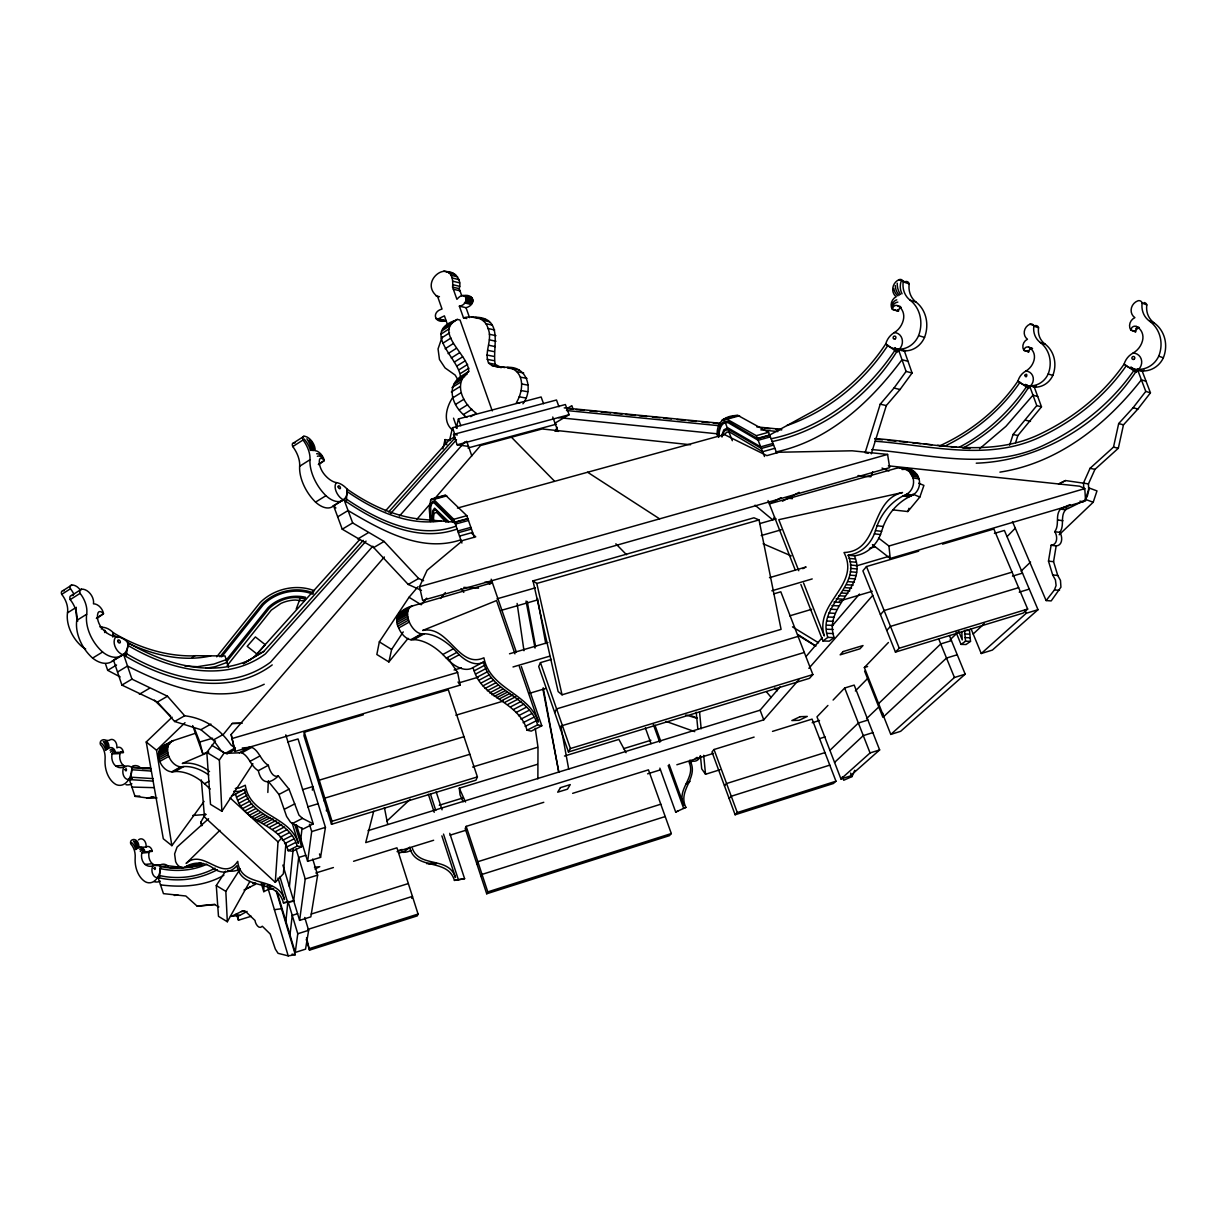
<?xml version="1.0" encoding="UTF-8"?>
<svg xmlns="http://www.w3.org/2000/svg" width="1227" height="1227" viewBox="0 0 1227 1227"><rect width="100%" height="100%" fill="white"/><g stroke="black" fill="none" stroke-linecap="round" stroke-linejoin="round"><path stroke-width="1.5" d="M800.878 584.481L822.949 641L827.842 637.396C816.461 605.141 862.121 587.15 848.148 555.233A34.923 31.381 -82 0 0 874.376 533.822L877.106 525.723A55.629 51.227 -82.9 0 1 903.041 495.953L906.753 494.19L912.781 495.11A13.466 12.301 -77.9 0 0 919.038 478.929C916.523 469.205 904.544 466.337 895.894 468.423L769.375 503.883L781.047 497.641M822.949 641L829.268 641.154L834.145 637.58C822.811 605.463 868.317 587.595 854.375 555.831L848.148 555.233M537.871 778.869L537.993 747.151L535.248 728.255M521.306 666.46L541.813 725.786L537.625 724.866C528.745 695.402 490.785 692.304 483.453 662.013A36.427 19.908 61.5 0 1 459.205 654.743L453.407 648.761A58.758 33.221 62.3 0 0 424.312 633.761L421.505 633.838A14.279 8.022 60.9 0 1 409.312 622.043C407.165 617.058 405.723 608.025 412.41 605.969L492.364 582.672L484.726 582.242M424.312 633.761L413.698 639.635L410.876 639.712A14.218 8.052 60.9 0 1 398.683 627.979C392.625 616.675 401.689 608.807 412.41 605.969M457.104 529.021C418.76 542.886 377.962 523.009 346.275 501.644L347.287 489.266A18.589 10.46 58.2 0 0 336.535 482.64A19.739 11.012 57.6 0 1 324.94 475.11A13.957 7.807 57.6 0 1 319.587 459.327A4.034 2.255 57.4 0 1 324.281 460.692L318.529 464.619M854.774 770.295L851.983 776.599L843.731 780.265L842.366 776.752M273.682 888.747L268.33 889.406L263.759 891.676L264.066 884.038M267.839 792.473L268.314 781.032M153.298 781.139L130.783 779.666L131.918 767.473L150.154 768.301L131.918 767.473A13.758 9.693 89.1 0 0 124.004 766.86A14.601 10.276 89.7 0 1 115.614 765.863A10.307 7.239 89.6 0 1 112.056 753.915A2.96 2.071 89.7 0 1 115.461 752.703L123.452 752.504L115.491 752.427A6.626 4.647 89.7 0 0 108.973 748.179A7.469 5.23 89.9 0 0 106.734 740.985A7.469 5.23 89.9 0 0 101.243 740.648A2.807 1.963 -90 0 0 100.491 744.651A15.828 11.012 89.7 0 1 105.077 759.344A24.494 17.239 89.5 0 0 115.859 784.436A16.871 11.856 89.4 0 0 128.682 779.482L131.841 779.298M217.44 869.636C199.894 879.161 178.989 882.32 159.464 877.888L160.522 866.507L167.762 865.756L182.378 867.443M1083.794 489.527L1083.533 482.917L1090.051 468.315L1113.503 447.119L1118.687 423.56L1133.119 407.717L1145.773 391.398L1137.429 369.358L1142.138 370.922L1150.451 392.839L1137.858 409.066L1123.472 424.833L1118.318 448.269L1094.959 469.358L1088.456 483.883L1088.717 490.447L1087.459 495.647A16.35 15.598 -69.7 0 1 1085.742 498.852M470.754 416.689L476.337 413.269C462.778 403.928 452.686 383.115 468.699 371.536C469.312 355.263 433.008 332.471 457.226 319.403L460.048 320.032L492.257 410.907M466.858 417.41C453.576 408.085 444.956 387.809 460.447 376.72C458.837 358.376 421.352 332.624 454.91 320.523M201.335 779.973L204.495 816.998L275.293 882.336L278.023 841.891L281.796 837.918M717.135 435.171C716.645 421.919 724.559 415.554 737.856 415.416L768.547 432.287L776.752 453.085M285.891 843.854L283.36 873.793L275.293 882.336M718.148 436.628C718.424 430.876 719.942 419.619 728.071 421.444L757.504 438.652L769.728 435.278M718.685 437.395C718.961 431.858 720.418 420.999 728.271 422.748L758.133 440.263L770.357 436.873M208.774 775.004A54.172 36.626 63 0 0 183.82 766.538L180.844 766.814A13.16 8.85 61.1 0 1 168.835 756.369C166.581 751.093 166.795 742.488 173.375 740.587L195.124 733.378M183.82 766.538L174.786 771.522L171.795 771.814A13.129 8.88 61.1 0 1 159.801 761.415C155.89 753.7 160.522 743.823 169.832 743.838M519.665 403.208L516.383 402.625C522.687 392.425 525.294 375.002 512.472 368.729C504.834 365.416 494.941 369.204 488.576 363.054C483.775 351.95 492.932 339.864 488.055 328.514C485.263 317.532 472.993 315.308 463.484 317.808L459.358 306.167C470.57 304.434 466.168 288.284 456.919 299.327L452.579 287.087C455.539 254.142 416.106 280.431 437.732 296.857L442.027 309.051C431.076 311.888 434.557 324.495 446.137 320.569L435.815 318.376M522.947 403.775C533.776 389.603 527.411 365.753 507.088 367.394M363.361 714.804L304.327 732.197L303.974 735.755L331.505 824.299L475.984 780.173L477.41 776.906L448.315 689.773L390.37 706.844M285.891 921.293L287.931 901.078L297.778 933.747L295.247 952.428L305.554 949.146L308.637 930.311L304.741 917.474M289.403 886.615L293.176 849.329M272.21 664.911C228.82 697.427 169.096 682.074 126.105 656.476L128.298 642.841A19.295 12.93 57.9 0 0 116.166 636.66A20.46 13.62 56.9 0 1 103.083 629.589A14.463 9.647 56.9 0 1 98.037 612.84A4.187 2.791 56.7 0 1 103.467 613.883L96.55 618.515M293.698 900.833L298.682 857.474L305.768 855.296M300.814 839.038L302.072 828.041M289.986 934.913L292.241 915.373L297.655 913.67M312.348 790.157L312.808 786.553L302.532 789.651M312.716 859.023L317.64 875.112L310.83 916.845L299.603 920.388L305.232 878.977L296.044 848.808M287.839 741.967L298.054 738.945L325.446 827.366L320.554 857.366L307.624 861.354L311.689 831.569L309.449 824.268M318.79 783.439L319.25 780.157L463.99 736.691M501.291 367.517L495.187 364.358C492.104 347.471 504.22 317.885 475.708 317.21M324.357 801.308L324.833 798.133L469.849 754.283M326.367 810.909L326.781 808.286M1012.459 521.552L1046.11 600.57L1054.453 589.926L1056.094 585.478L1055.435 579.957L1052.689 574.972L1048.487 561.138L1051.11 545.263C1057.689 544.941 1057.735 535.862 1054.745 531.674C1059.867 524.895 1054.852 515.263 1060.542 509.067A6.595 6.304 -73.8 0 1 1063.349 507.564L1069.99 504.604M1046.11 600.57L1051.186 600.923L1060.926 587.181L1060.481 580.417L1057.751 575.463L1053.564 561.69L1056.171 545.908C1062.72 545.586 1062.766 536.552 1059.791 532.38C1064.883 525.631 1059.898 516.046 1065.557 509.88A6.564 6.273 -73.6 0 1 1068.349 508.392L1084.591 500.355M353.575 861.277L396.935 847.826L418.07 914.054L417.287 915.863L309.511 950.143L306.535 937.704M331.505 824.299L332.026 821.262L304.327 732.197M417.947 586.782L409.036 597.273L379.342 641.874L376.842 654.497L388.882 661.951L408.116 638.331M461.781 295.845L459.235 288.698C462.012 280.293 455.554 271.274 446.475 271.642M459.358 306.167L466.015 307.686C475.631 305.385 474.972 293.667 463.561 295.538M388.882 661.951L391.612 649.466L403.238 631.905M442.901 448.913L445.018 439.603L449.91 440.309M721.43 436.106L723.869 429.818L727.856 427.87L760.725 446.858L772.949 443.453M721.951 437.073L724.283 431.045L728.117 429.189L761.353 448.453L773.593 445.064M449.496 440.616L452.502 427.717L556.506 400.002L558.975 406.766M456.26 428.07L458.423 418.944L541.122 396.981L543.561 403.698M373.714 811.262L365.723 842.612L763.761 719.835L798.838 679.773M905.373 281.596A3.635 3.206 -66 0 1 909.192 283.897A20.629 18.344 -64.9 0 0 916.14 302.149A31.227 27.792 -68.3 0 1 924.544 337.394A21.565 19.249 -68 0 1 905.419 350.845L898.317 349.128L906.078 371.413L893.992 388.039L880.219 404.174L865.127 452.702L868.195 453.269M871.277 453.837L886.308 405.57L900.035 389.511L912.09 372.993L904.33 350.799M1009.637 445.202L1013.073 434.465L1036.784 405.616L1029.56 385.769L1035.297 387.149A19.157 17.699 -62.3 0 0 1052.843 375.385A27.746 25.583 -62.8 0 0 1045.005 344.02A18.328 16.841 -58.8 0 1 1038.548 327.747A3.221 2.945 -60.3 0 0 1034.668 325.799L1029.944 324.204A8.62 7.899 -60.7 0 0 1027.474 339.235A7.607 6.979 -61.6 0 0 1023.793 350.278L1028.778 351.934A3.374 3.098 -61.8 0 1 1032.551 348.437M1015.588 442.686L1017.858 435.554L1041.493 406.858L1034.3 387.103M854.375 555.831A34.739 31.273 -82 0 0 880.511 534.543L883.225 526.49A55.338 51.059 -82.9 0 1 909.069 496.874L912.781 495.11M1093.196 502.257L1096.984 490.907L1089.162 488.009L1085.358 499.343L1093.196 502.257L1059.162 534.757M892.704 509.865L907.842 511.552L919.851 497.042L923.916 485.401L918.686 483.239M555.785 430.662L557.012 427.165M907.842 511.552L908.992 508.285M872.658 471.797L870.863 476.782L857.98 475.555M296.213 609.021L300.416 597.733L305.124 598.485M772.212 441.567C824.59 430.34 870.894 394.619 898.317 349.128M411.674 898.271L412.441 896.385L307.962 929.376M963.394 447.84C990.128 433.376 1013.747 411.735 1029.56 385.769M976.247 463.192C1040.971 460.923 1102.705 423.361 1137.429 369.358M543.776 802.305L466.183 826.369L465.202 828.532L486.705 893.777L669.421 835.664L671.307 833.547L648.47 769.85L572.641 793.348M551.46 659.374L540.463 662.626L538.699 666.506L568.438 751.952L809.529 678.316L812.872 674.574L780.817 591.797L773.577 593.929M457.456 508.07L724.467 434.573L766.875 455.631L778.992 452.242L852.121 450.8L887.596 454.419L889.682 467.64L422.625 600.386L419.527 586.721L427.088 570.279L462.794 540.447L475.754 536.843L471.751 533.331M474.343 537.457L466.827 515.693L445.677 495.34L430.738 499.726L429.22 508.607L430.37 521.536M476.797 863.731L477.84 861.707L660.786 804.206M554.711 712.519L556.583 708.899L798.087 636.384M668.178 765.541L683.669 808.394L685.893 807.381C677.12 789.851 699.743 777.55 689.743 760.265A25.384 12.301 64.2 0 0 700.402 755.985M480.969 876.385L482.027 874.406L665.218 816.553M560.494 729.099L562.395 725.571L804.314 652.442M442.165 336.965L438.054 348.913L439.465 359.48L445.064 367.916L455.156 375.079L458.331 380.462M452.947 397.149C446.398 406.704 442.149 422.057 452.824 430.324M106.151 632.626L104.678 630.187L104.694 632.565M249.879 881.446L227.332 921.753L218.483 916.339L216.289 885.541L225.538 871.17M201.78 825.756L200.875 822.136L205.323 814.084M486.705 893.777L487.794 891.891L671.307 833.547M568.438 751.952L570.402 748.531L812.872 674.574M131.918 767.473A17.531 12.316 89.4 0 1 128.82 779.252L128.682 779.482A7.761 5.46 89.3 0 1 123.452 775.295A7.761 5.46 89.3 0 1 124.004 766.86M151.596 850.786A2.761 1.963 87.4 0 1 152.24 851.4L145.001 851.829A6.212 4.387 87.5 0 0 138.835 847.627A7.009 4.939 87.7 0 0 136.718 840.802A7.009 4.939 87.7 0 0 131.519 840.296A2.638 1.856 87.8 0 0 130.814 844.007A14.847 10.399 87.6 0 1 135.169 857.949A22.976 16.242 87.3 0 0 145.384 881.83A15.828 11.181 87.2 0 0 157.47 877.642L157.608 877.428A16.442 11.61 87.2 0 0 160.522 866.507C174.694 869.606 189.832 868.501 203.345 863.455M227.332 921.753L225.829 891.369L240.185 868.992M724.467 434.573L726.752 432.165L729.682 432.057L762.627 451.705L774.866 448.3M215.523 740.909L206.826 752.427L210.507 804.36L221.872 811.262L252.9 763.715M774.62 517.027L772.719 519.88L755.034 505.171M204.065 801.415L171.872 845.664L163.298 838.762L146.228 741.982L172.102 717.182M221.872 811.262L219.357 760.019L224.265 752.811L211.75 745.234M897.121 352.195L887.842 345.416C863.915 381.674 828.746 410.83 787.627 425.294L786.875 425.493M1028.471 388.484L1019.913 382.379C1001.569 409.435 975.787 430.769 946.615 445.263M1136.187 372.379L1126.34 365.646C1105.297 395.968 1075.834 419.68 1042.766 435.769C989.99 462.242 930.664 445.462 875.096 441.229M219.955 656.828L262.179 604.021C275.247 590.954 296.244 586.123 313.498 592.994M221.673 656.859L263.299 604.773C275.952 592.12 296.29 587.488 312.977 594.175M225.875 660.54L267.915 607.856C277.578 598.178 292.348 594.221 305.615 597.288M226.443 662.013L269.035 608.607C278.33 599.65 293.1 594.481 305.523 599.466M216.719 656.828L260.093 602.626C273.943 588.761 296.152 583.607 314.495 590.785M227.179 665.601L271.29 610.11L280.83 603.469A35.092 33.39 0.5 0 1 295.308 600.034L304.112 600.908M241.78 723.178L232.24 723.455L223.345 734.421L213.314 740.004L200.906 729.697L174.617 721.491L157.455 702.043L121.902 685.08L113.559 660.249L123.528 654.221L126.105 656.476M440.585 598.469L445.386 592.564M754.114 737.09L714.022 749.513L711.982 751.967L735.126 814.759L833.394 783.501L835.97 781.2L812.075 719.114L772.504 731.384M918.67 551.168L866.477 566.552L862.888 570.846L895.434 652.089L1023.165 613.086L1027.659 609.052L993.855 529.021L942.551 544.144M426.72 598.163L421.214 604.758L409.036 597.273M367.993 830.664L760.111 710.188L779.989 686.967M806.062 656.476L822.213 637.611M832.151 625.985L859.467 594.052M447.901 658.224L457.625 672.427L460.125 685.141L235.001 751.445L231.151 734.498L384.358 556.981M416.843 519.358L430.585 503.438M434.327 499.098L480.555 445.539L542.135 428.959L690.54 444.757M808.869 668.332L872.765 595.356M372.855 546.184L270.523 662.197C227.655 694.191 168.774 678.93 126.412 653.638L123.559 655.356M399.373 516.122L465.079 441.643M366.045 541.107L265.385 653.93C224.372 684.221 168.298 669.543 127.899 645.356M390.263 513.96L456.521 439.695M243.513 663.623L263.82 651.399L363.238 540.355M388.729 511.889L455.002 437.855M243.345 663.608L254.127 656.982L359.864 539.374M385.355 511.03L449.051 440.186L454.726 436.735M724.467 785.847L726.568 783.532L824.958 752.611M880.434 614.62L884.13 610.54L1012.06 572.135M886.738 630.387L890.495 626.399L1018.625 587.656M729.129 798.501L731.261 796.246L829.789 765.127M827.918 705.448L816.983 716.829L840.955 778.976L850.096 776.077L879.636 749.927L854.176 685.095L844.667 688.01L833.102 700.05M949.376 635.54L965.189 674.16L900.649 731.307L890.787 734.421L864.345 667.534L888.409 642.503M443.284 496.291L445.677 495.34M855.357 690.954L867.443 678.669M1007.106 536.536L1015.174 528.331M735.126 814.759L737.289 812.565L835.97 781.2M895.434 652.089L899.253 648.224L1027.659 609.052M219.909 830.311L186.121 863.455C203.375 847.458 222.839 883.609 237.701 861.354C240.814 889.13 277.011 875.112 284.511 899.575L278.023 878.057M171.872 845.664L156.55 750.234L185.016 722.688M829.912 750.357L858.363 723.025L867.903 720.05M878.609 703.592L940.741 643.93L951.462 640.647M866.538 718.654L878.685 707.043M1021.033 571.153L1030.573 562.058M950.127 639.727L958.348 631.874M386.842 821.093L410.232 799.268M834.559 762.412L863.302 735.617L872.842 732.626M883.731 716.568L946.508 658.055L957.244 654.758M973.18 633.991L984.284 623.653M840.955 778.976L870.066 752.949L879.636 749.927M890.787 734.421L954.437 677.503L965.189 674.16M971.094 628.93L981.247 653.516L1026.263 613.27L1038.011 609.681L1004.407 530.447L994.422 533.392M208.59 818.731L177.071 847.075L174.617 853.915L175.63 861.615A10.92 7.807 87.1 0 0 185.016 867.106L192.854 866.293L195.17 864.974A44.816 32.224 85.8 0 1 200.952 862.872M1038.011 609.681L992.382 650.08L981.247 653.516M318.406 464.389L324.311 460.416A9.049 5.077 57.3 0 0 315.109 450.677A10.261 5.752 57 0 0 311.735 441.091A10.261 5.752 57 0 0 303.989 436.275L293.728 442.84A3.85 2.178 56.9 0 0 292.762 446.582A21.917 12.515 56.8 0 1 299.649 466.26A33.006 18.635 57.7 0 0 315.538 502.119L325.953 495.693A22.899 12.868 57.8 0 0 343.407 499.864L343.575 499.726A23.788 13.359 57.8 0 0 347.287 489.266C370.401 505.478 396.935 517.748 425.401 519.635L454.757 522.181L467.824 518.561M979.56 448.775L1005.956 426.321L1032.981 395.186L1037.705 396.474M96.412 618.285L103.528 613.577A9.371 6.273 56.5 0 0 93.467 603.837A10.644 7.117 56 0 0 90.261 593.684A10.644 7.117 56 0 0 81.503 589.19L71.657 595.448A3.988 2.684 55.8 0 0 70.215 599.62A22.73 15.46 55.8 0 1 76.749 620.448A34.218 22.991 57.2 0 0 92.608 658.086L102.608 651.997A23.742 15.92 57.3 0 0 122.869 654.819L123.083 654.635A24.678 16.534 57.2 0 0 128.298 642.841C164.203 663.945 210.154 677.81 250.017 659.881M697.089 757.335L695.28 758.516M955.94 632.012L961.017 644.39L965.542 641.215L970.511 641.353L969.514 630.509L964.545 630.325L965.542 641.215M970.511 641.353L966.017 644.512L961.017 644.39M268.268 781.292L278.958 794.452L286.612 816.461L290.584 822.305L303.1 829.053L313.238 823.884L302.471 818.363L298.989 815.142L289.035 789.16L278.33 775.955C268.176 785.709 260.998 782.627 258.314 770.663C250.875 766.522 249.403 756.445 241.811 752.795A7.178 4.663 62 0 0 239.357 752.811L225.308 753.363A17.914 11.672 61.3 0 1 220.875 750.418L213.314 740.004M278.33 775.955C272.685 778.301 269.388 769.605 268.345 765.28C260.906 761.093 259.434 751.016 251.842 747.335A7.209 4.647 62 0 0 249.372 747.335L242.286 747.995M442.824 328.79L457.226 319.403M441.567 331.075L449.726 325.784M440.999 334.112L449.174 328.836M441.337 338.131L449.527 332.854M442.748 343.299L450.953 338.038M85.675 648.991A21.058 14.233 56.8 0 1 81.565 646.276A30.46 20.522 56.7 0 1 67.5 612.856A20.199 13.742 55.5 0 0 61.718 594.359A3.543 2.393 55.5 0 1 63.006 590.647L71.733 585.064A9.463 6.35 55.7 0 1 80.614 590.586M445.14 348.759L453.361 343.514M61.718 594.359L70.445 588.761A3.558 2.377 55.6 0 1 71.733 585.064M292.762 446.582L303.038 440.002A3.85 2.163 56.9 0 1 303.989 436.275M448.085 353.621L456.306 348.376M70.215 599.62L80.092 593.362A4.003 2.669 55.9 0 1 81.503 589.19M451.275 357.993L459.496 352.762M454.419 362.026L462.64 356.812M457.211 365.83L465.447 360.631M67.5 612.856L74.816 608.239M299.649 466.26L309.971 459.726A21.994 12.454 56.9 0 0 303.038 440.002M459.389 369.557L467.64 364.373M460.662 373.361L468.898 368.177M460.447 376.72L468.699 371.536M458.821 379.358L467.088 374.174M456.429 381.735L464.726 376.536M76.749 620.448L86.672 614.236A22.822 15.414 55.8 0 0 80.092 593.362M453.944 384.312L462.242 379.112M452.011 387.579L460.34 382.364M451.337 391.98L459.665 386.781M452.579 398.008L460.923 392.809M455.524 404.435L463.883 399.25M459.297 409.864L467.656 404.695M463.545 414.465L471.92 409.312M444.634 327.088L449.097 324.664M421.459 590.371L408.223 584.451L373.683 547.579L342.241 529.205L333.56 505.708L342.44 500.263M343.575 499.726L333.023 506.214A22.822 12.945 57.8 0 1 315.538 502.119M337.67 516.843L348.069 510.539C381.398 530.171 421.26 553.224 460.815 539.819M123.083 654.635L112.884 660.847A23.666 15.966 57.2 0 1 92.608 658.086M105.461 663.715L107.685 670.341L116.55 665.003M342.241 529.205L352.67 522.932L384.097 541.444L418.652 578.484L423.606 580.739M117.516 672.013L127.516 666.031C168.851 687.12 219.418 705.908 264.219 684.252M357.717 539.006L368.146 532.794M554.987 423.146L569.129 414.726L565.386 404.527L453.545 434.404L457.15 444.787L468.499 446.398M121.902 685.08L131.933 679.129L167.486 696.23L184.679 715.77C204.572 718.178 220.2 729.068 230.921 744.881A17.976 11.641 61.3 0 0 235.369 747.841L225.308 753.363M185.016 867.106L187.332 865.802L195.17 864.974M373.683 547.579L384.097 541.444M192.194 657.411L195.108 655.709L225.047 655.954L228.544 667.519M139.357 694.252L149.387 688.362M157.455 702.043L167.486 696.23M254.127 656.982L263.82 651.399M959.069 447.288C986.263 433.392 1009.054 411.827 1026.432 386.842L1029.591 387.732M408.223 584.451L418.652 578.484M174.617 721.491L184.679 715.77M162.041 746.722L172.148 741.016M399.711 612.84L411.275 606.307M164.387 745.648L173.375 740.587M161.059 747.565L170.047 742.504M398.836 613.653L409.404 607.702M160.216 748.608L169.219 743.547M398.115 614.681L408.683 608.73M159.525 749.835L168.528 744.774M397.548 615.908L408.131 609.942M159.019 751.215L168.022 746.154M397.165 617.304L407.763 611.353M158.682 752.734L167.7 747.672M396.965 618.853L407.563 612.902M200.906 729.697L210.921 724.068M158.528 754.36L167.547 749.298M396.95 620.54L407.548 614.589M158.574 756.077L167.593 751.016M397.119 622.319L407.717 616.383M158.804 757.841L167.823 752.78M397.471 624.175L408.085 618.239M159.219 759.62L168.237 754.574M397.993 626.077L408.606 620.141M159.801 761.415L168.835 756.369M398.683 627.979L409.312 622.043M489.45 584.297L492.364 582.672M171.795 771.814L180.844 766.814M410.876 639.712L421.505 633.838M172.992 771.737L182.025 766.737M411.996 639.712L422.625 633.838M276.182 890.986L295.308 954.713L288.207 955.864L278.054 953.318L275.323 949.054L270.185 933.992L262.317 926.247C258.974 930.035 255.231 923.609 255.032 920.465L245.799 911.661L243.145 910.771A5.215 3.788 85.3 0 0 241.382 911.554L231.504 916.339A12.883 9.356 85.7 0 1 230.431 916.155M231.504 916.339L239.802 915.403L247.087 911.4M226.918 754.007L235.293 749.406M239.357 752.811L249.372 747.335M241.811 752.795L251.842 747.335M174.786 771.522A54.003 36.733 63 0 1 204.51 783.7L209.019 781.262M413.698 639.635A58.559 33.39 62.3 0 1 442.824 654.497L453.407 648.761M249.695 761.507L259.725 756.077M442.824 654.497L446.306 658.101L456.904 652.381M446.306 658.101L448.622 660.448L459.205 654.743M258.314 770.663L268.345 765.28M782.489 501.183L799.13 492.318M231.489 795.817A33.558 22.132 61.9 0 0 235.446 794.145L244.449 789.344C250.615 818.884 289.327 817.489 297.195 846.109L301.597 846.691L294.909 824.82M448.622 660.448A36.304 20.015 61.5 0 0 472.916 667.626L483.453 662.013M301.597 846.691L292.532 851.262L288.13 850.679C280.784 822.842 244.357 824.237 236.52 797.182L245.523 792.397M541.813 725.786L531.23 731.108L527.043 730.203C518.776 701.614 482.917 698.777 474.159 670.862L484.696 665.249M237.793 800.157L246.811 795.387M475.601 674.052L486.153 668.454M239.265 803.072L248.283 798.286M477.211 677.181L487.763 671.598M240.921 805.863L249.94 801.093M478.99 680.218L489.542 674.635M242.731 808.532L251.75 803.777M480.907 683.117L491.475 677.549M244.679 811.032L253.713 806.292M482.947 685.862L493.515 680.31M939.575 446.014L945.756 442.962C974.499 428.668 999.867 407.625 1017.965 380.999A15.629 14.479 -63.7 0 1 1025.849 371.06A16.626 15.276 -63 0 0 1034.039 360.171A11.749 10.798 -62.7 0 0 1028.609 347.149A3.39 3.114 -62 0 0 1024.039 350.462L1028.548 351.766A7.561 6.963 -61.3 0 1 1027.965 350.508M278.958 794.452L289.035 789.16M246.765 813.348L255.799 808.608M485.094 688.424L495.662 682.887M248.943 815.464L257.992 810.74M487.318 690.786L497.901 685.249M251.213 817.351L260.262 812.642M489.619 692.902L500.187 687.396M253.544 818.992L262.593 814.283M491.95 694.789L502.518 689.283M255.922 820.372L264.955 815.679M494.282 696.399L504.864 690.893M258.299 821.492L267.348 816.799M496.628 697.718L507.196 692.227M284.649 809.114L294.756 803.869M261.198 822.397L270.231 817.719M499.435 698.869L509.987 693.393M264.096 823.639L273.13 818.976M502.257 700.372L512.825 694.911M266.98 825.219L276.014 820.541M505.095 702.212L515.662 696.752M1058.533 484.159L1065.496 480.555L1088.456 483.883M269.802 827.09L278.836 822.427M507.917 704.359L518.469 698.915M272.578 829.253L281.612 824.605M510.693 706.813L521.245 701.384M275.247 831.691L284.281 827.044M513.407 709.528L523.96 704.114M292.333 823.562L302.471 818.363M277.793 834.375L286.842 829.743M516.015 712.504L526.582 707.105M802.749 568.684L806.108 566.966L769.482 577.687M280.216 837.289L289.25 832.673M518.53 715.709L529.082 710.326M282.471 840.403L291.52 835.802M520.908 719.114L531.475 713.731M284.557 843.685L293.606 839.099M523.116 722.672L533.699 717.32M286.443 847.121L295.508 842.55M525.171 726.384L535.754 721.031M288.13 850.679L297.195 846.109M527.043 730.203L537.625 724.866M245.293 889.406L250.323 886.86M244.02 890.004L255.492 884.284M1058.656 483.975L1065.496 480.555M314.94 869.038L319.741 866.676L314.465 867.274M468.607 297.594L470.999 297.271M686.997 782.78L690.141 781.323M686.184 783.854L689.344 782.381M659.865 768.148L675.678 812.059L677.902 811.032M675.678 812.059L685.893 807.381M206.734 864.253C192.409 870.817 175.706 871.876 160.323 868.624M215.093 868.149C198.268 877.167 178.222 879.728 159.587 875.572M223.866 875.25C204.679 886.369 182.041 887.627 160.507 884.866M208.759 752.166L182.317 763.47C191.795 761.89 201.995 765.541 209.526 771.63M737.856 415.416L721.997 420.048M226.995 662.427L215.016 666.767L205.783 668.255M226.167 659.666L213.851 664.098L197.501 666.706L184.909 666.016M210.814 655.832L210.308 656.016C182.148 662.135 152.823 655.019 127.271 642.764M402.226 849.467L398.76 850.357M456.107 526.107C418.146 539.957 377.701 520.248 346.351 499.052M309.802 948.471L418.07 914.054M311.213 914.069L408.33 883.547M297.778 933.747L308.637 930.311M441.321 520.923C407.425 526.076 374.434 510.34 347.103 491.552M236.32 913.946L238.467 920.219L251.213 916.247M700.418 755.617L701.706 768.854L705.525 774.268L720.019 769.743M819.667 738.593L825.096 736.906M315.814 872.98L333.407 867.535M305.232 878.977L317.64 875.112M397.057 851.615L433.637 840.265M450.094 835.158L466.551 830.05M647.595 773.838L660.402 769.866M676.859 764.758L713.439 753.393M812.182 722.734L819.498 720.464M439.266 805.234L462.978 797.949M623.546 748.669L650.908 740.28M332.026 821.262L477.41 776.906M311.689 831.569L325.446 827.366M463.146 801.783L460.048 794.851L459.297 788.194L537.273 764.36M564.481 756.031L618.883 739.406L626.046 752.688M864.345 667.534L867.612 666.522M472.594 767.028L537.411 747.335M307.824 806.845L318.13 803.716M1019.238 592.15L1029.284 589.113M1012.474 576.138L1022.505 573.132M562.043 694.804L781.078 629.344L759.022 519.926L753.945 517.794L532.993 580.877L558.132 691.568L562.043 694.804L536.797 583.454L532.993 580.877M455.83 715.234L503.515 701.031M529.205 693.393L545.724 688.485M789.713 615.847L811.722 609.298M839.237 601.107L872.259 591.276M459.772 682.626L478.131 677.227M513.009 666.967L549.711 656.169M771.829 590.8L812.213 578.929M856.262 565.954L889.299 556.23M872.443 544.619L890.235 558.454L1085.558 500.923L1084.791 488.607L1079.637 486.199L888.394 465.831M194.188 727.734L199.786 741.998L212.654 738.225M454.082 670.019L461.429 667.856M509.512 653.792L547.963 642.534M869.437 548.438L874.943 546.828M231.811 738.608L457.625 672.427M878.563 538.039L888.946 546.015L1084.791 488.607M192.67 725.586L202.823 753.838L208.329 752.212M501.061 610.417L537.549 599.926M761.231 535.555L781.216 529.803M536.797 583.454L759.022 519.926M496.981 598.837L535.401 587.84M759.697 523.607L776.17 518.898M419.527 586.721L887.596 454.419M458.361 532.687L471.444 529.052M459.527 536.092L472.61 532.441M433.054 498.806L453.775 519.297L466.827 515.693M726.016 418.652L756.323 435.677L768.547 432.287M757.412 438.422L769.636 435.048L807.305 414.389C838.808 397.839 866.231 373.729 885.741 343.882A17.607 15.736 -69.2 0 1 894.33 332.594A18.712 16.58 -68.2 0 0 903.287 320.201A13.221 11.733 -68.1 0 0 897.428 305.6A3.819 3.39 -67.5 0 0 892.458 309.388L898.486 311.275A3.804 3.374 -67.3 0 1 901.262 307.394M467.901 518.806L454.834 522.426L434.649 501.812L432.809 501.245C427.916 505.325 430.723 513.592 430.6 519.19M455.416 524.098L468.484 520.478M457.778 531L470.861 527.365M431.398 499.036L444.772 495.263M723.24 419.205L736.399 415.508M430.738 499.726L441.49 496.782M434.128 499.328L446.781 495.861M727.703 418.99L739.574 415.754M901.937 469.481L909.038 469.067M467.932 447.978L556.398 424.174M457.15 444.787L569.129 414.726M771.108 438.775C822.397 428.238 866.247 393.392 894.912 350.37L899.437 351.628M776.277 451.858C829.13 440.585 870.526 401.781 901.998 359.695L908.011 361.321M187.332 865.802A45.016 32.27 85.9 0 1 211.136 866.799L215.814 869.851A29.003 21.074 87.1 0 0 236.98 865.695C241.673 891.799 276.949 877.642 283.422 902.796L293.621 901.032M293.82 901.155L283.422 902.796M399.036 852.903A26.258 20.276 86 0 0 409.68 847.182C414.971 871.231 447.533 857.305 454.435 880.403L464.604 878.685L449.757 833.332M464.604 878.685L454.435 880.403M999.928 472.134C1057.935 463.223 1106.064 424.956 1141.386 379.818L1146.079 381.321M192.639 866.707L201.657 865.188M195.108 655.709L193.958 655.878C165.492 656.445 137.7 647.365 113.436 632.841A17.147 11.534 57.4 0 0 102.577 627.304A18.206 12.163 56.5 0 1 99.847 626.798M274.403 909.682L281.52 908.732M241.382 911.554L244.971 911.078M159.464 877.888L157.854 876.952L163.452 893.639L185.844 896.001L197.148 906.139L214.848 904.33M266.98 885.741L270.078 885.373M269.449 886.906L272.547 886.538M426.797 863.685L431.551 863.118M428.806 863.885L435.999 863.194M261.903 884.36L265.001 883.992M433.714 863.915L436.889 863.532M174.326 895.449L177.946 895.02M252.624 883.532L255.722 883.179M170.292 868.01L177.532 867.259M185.937 866.615L193.774 865.802M138.498 839.912A2.623 1.856 87.7 0 1 138.789 839.651A6.994 4.923 87.6 0 1 143.988 840.158A6.994 4.923 87.6 0 1 146.105 846.952A6.196 4.371 87.5 0 1 152.255 851.139L144.97 852.09A2.776 1.963 87.5 0 0 141.749 853.102A9.663 6.825 87.4 0 0 145.123 864.437L152.393 863.701A13.65 9.678 87.4 0 0 160.308 864.912A12.868 9.126 86.8 0 1 167.762 865.756A16.38 11.61 87.1 0 1 167.746 866.753M141.749 853.102L149.019 852.412A2.761 1.963 87.4 0 1 149.878 850.924M138.835 847.627L146.105 846.952M197.148 906.139L214.633 904.652L218.897 906.906M192.777 815.48L206.197 814.437M132.24 778.562L129.08 778.731L135.001 796.338L146.534 797.841L154.403 797.32L151.12 796.89M135.001 796.338L139.725 796.032M128.82 779.252L131.964 779.068M115.614 765.863L123.513 765.479A14.54 10.261 89.7 0 0 125.982 766.86M235.293 788.424L239.296 787.979L245.293 785.234C250.001 816.124 289.495 815.019 298.345 843.286L292.241 823.286M112.056 753.915L119.955 753.577A2.945 2.071 89.7 0 1 123.36 752.366L123.39 752.09A6.595 4.632 89.7 0 0 116.872 747.872A7.439 5.215 89.9 0 0 114.632 740.709A7.439 5.215 89.9 0 0 109.142 740.372L105.982 740.479M241.918 723.286L232.24 723.455M142.271 768.7L150.86 768.715M150.952 771.031L131.703 769.743M153.145 778.624L130.921 777.197M154.357 787.673L131.887 787.074M146.534 797.841L157.01 797.979M874.989 438.56C930.25 442.579 989.284 459.558 1041.769 433.223C1074.346 417.349 1103.349 393.974 1124.116 364.112A22.469 20.951 -51.8 0 0 1138.211 369.419L1143.273 370.968A21.503 20.077 -51.2 0 0 1163.349 357.809A31.12 29.019 -52.1 0 0 1154.27 322.992A20.644 19.08 -48.1 0 1 1146.816 304.94A3.62 3.344 -50.3 0 0 1144.085 302.548M1139.024 370.677A22.347 20.859 -51.3 0 0 1142.92 370.968L1143.273 370.968A9.816 9.187 -52.5 0 0 1144.131 370.033M239.802 915.403L238.682 915.388A12.837 9.341 85.7 0 1 236.581 914.836M827.842 637.396L834.145 637.58M827.151 633.362L833.455 633.546M964.882 637.626L969.867 637.779M826.799 629.252L833.118 629.466M964.56 633.976L969.529 634.144M826.814 625.141L833.118 625.387M827.167 621.046L833.47 621.307M827.857 616.997L834.161 617.273M828.885 613.04L835.188 613.347M830.25 609.205L836.553 609.528M831.937 605.54L838.225 605.877M463.821 587.38L478.515 588.162M833.915 602.043L840.204 602.396M836.185 598.776L842.458 599.144M838.731 595.755L844.989 596.138M841.523 592.994L847.78 593.393M843.532 590.432L849.79 590.862M845.326 587.687L851.569 588.116M846.875 584.742L853.118 585.187M848.164 581.659L854.406 582.119M849.176 578.438L855.418 578.914M849.912 575.141L856.139 575.632M508.07 368.223L513.668 368.683M1054.453 589.926L1059.499 590.325M850.357 571.782L856.584 572.288M850.495 568.392L856.722 568.929M850.342 565.018L856.569 565.57M849.897 561.675L856.124 562.242M849.161 558.408L855.388 558.991M1052.689 574.972L1057.751 575.463M564.221 407.885L720.556 423.315M756.783 426.889L781.568 429.343M572.58 409.204L566.889 408.652L571.843 405.677L573.086 409.066M576.383 409.588L583.991 410.339M589.696 410.907L597.304 411.658M601.107 412.027L610.601 412.978M614.405 413.346L622.012 414.097M625.816 414.481L635.325 415.416M639.129 415.8L646.736 416.551M652.427 417.103L660.034 417.855M663.838 418.238L671.445 418.99M677.151 419.557L684.758 420.309M688.562 420.677L696.154 421.428M701.859 421.996L709.467 422.748M713.27 423.131L720.878 423.882M764.605 428.208L770.311 428.775M776.001 429.327L781.706 429.895M874.866 439.113L882.474 439.864M888.179 440.432L895.771 441.183M899.575 441.551L907.182 442.303M912.888 442.87L920.495 443.622M924.299 444.005L931.907 444.757M937.597 445.309L945.204 446.061M950.91 446.628L956.615 447.195M962.321 447.763L969.928 448.515M566.491 410.524L718.884 425.692M760.801 429.849L777.949 431.567M558.469 417.609L717.964 433.883M871.768 449.588C929.514 454.266 991.14 471.582 1046.033 444.128C1080.818 427.318 1111.708 402.395 1133.84 370.569L1136.984 371.597M554.696 430.968L558.5 431.383M1048.487 561.138L1053.564 561.69M786.798 498.039L792.473 498.668M874.376 533.822L880.511 534.543M875.48 530.616L881.615 531.352M877.106 525.723L883.225 526.49M1051.11 545.263L1056.171 545.908M1054.745 531.674L1059.791 532.38M453.545 434.404L457.318 434.971M903.041 495.953L909.069 496.874M1057.904 519.972L1062.935 520.739M905.311 494.91L911.324 495.846M1060.542 509.067L1065.557 509.88M1063.349 507.564L1068.349 508.392M903.011 468.008L909.268 471.459L913.041 477.917L919.038 478.929M912.397 476.091L918.394 477.119M910.495 472.84L916.492 473.883M911.554 474.404L917.551 475.432M907.873 470.263L913.885 471.321M909.268 471.459L915.281 472.518M1079.944 501.183L1083.242 501.766M901.231 467.732L910.741 469.588M899.437 467.717L905.48 468.775M906.354 469.281L912.367 470.34M519.159 396.796L525.723 397.977M521.153 390.554L527.702 391.766M292.041 954.115L295.308 954.713M453.146 273.314L443.775 271.136M521.782 383.974L528.331 385.217M520.447 377.149L526.996 378.407M501.475 366.934L504.772 367.579M491.705 365.539L501.122 367.548M517.104 371.72L523.668 372.993M488.576 363.054L495.187 364.358M512.472 368.729L519.036 370.017M487.119 359.312L493.729 360.615M486.996 355.032L493.607 356.367M437.073 319.419L444.419 315.876L447.932 325.815M444.557 321.045L442.518 319.833M487.671 350.324L494.282 351.674M488.637 345.232L495.248 346.612M1090.051 468.315L1094.959 469.358M489.374 339.848L495.969 341.244M489.343 334.25L495.953 335.677M436.383 319.005L445.37 320.937M488.055 328.514L494.65 329.956M485.662 323.606L492.257 325.078M471.766 316.98L478.392 318.468M482.732 320.262L489.358 321.735M463.484 317.808L466.812 318.545M479.389 318.222L486.015 319.71M880.219 404.174L886.308 405.57M1013.073 434.465L1017.858 435.554M465.11 302.271L471.751 303.821M436.106 295.906L439.45 296.689M464.404 302.885L471.045 304.419M466.291 299.541L472.932 301.09M466.091 300.538L472.732 302.103M465.677 301.474L472.334 303.023M465.079 296.106L471.72 297.67M462.748 295.661L469.404 297.225M465.662 296.75L472.303 298.314M466.076 297.563L472.717 299.127M466.291 298.514L472.932 300.078M453.33 289.219L460.002 290.814M1113.503 447.119L1118.318 448.269M453.054 284.741L459.726 286.351M452.579 287.087L459.235 288.698M893.992 388.039L900.035 389.511M1025.711 420.248L1030.465 421.413M453.039 281.259L459.696 282.885M452.303 278.008L458.959 279.649M448.898 273.023L455.57 274.679M450.876 275.201L457.548 276.842M906.078 371.413L912.09 372.993M1036.784 405.616L1041.493 406.858M1118.687 423.56L1123.472 424.833M1133.119 407.717L1137.858 409.066M887.842 345.416L885.741 343.882A22.531 20.061 -68.2 0 0 899.054 349.174L899.406 349.174A21.672 19.31 -68.2 0 0 918.594 335.631L924.544 337.394M1019.913 382.379L1017.965 380.999A20 18.451 -62.6 0 0 1030.251 385.815L1030.573 385.83A19.249 17.761 -62.6 0 0 1048.165 374.005L1052.843 375.385M685.847 714.973L696.844 718.224M1145.773 391.398L1150.451 392.839M897.428 305.6L900.449 306.551M1028.609 347.149L1031.769 348.146M897.597 309.664A8.512 7.561 -67 0 0 898.225 311.075L892.198 309.204A8.558 7.592 -67.1 0 1 896.231 296.704A9.709 8.574 -66.3 0 1 892.842 287.762A9.709 8.574 -66.3 0 1 898.962 279.71A3.65 3.221 -66.2 0 1 903.21 281.857A20.736 18.405 -65.1 0 0 910.173 300.201L916.14 302.149M1029.944 324.204A3.236 2.96 -60.6 0 1 1033.84 326.152A18.42 16.902 -59.1 0 0 1040.312 342.502L1045.005 344.02M1138.211 369.419L1142.92 370.968M903.21 281.857L909.192 283.897M1033.84 326.152L1038.548 327.747M898.962 279.71L904.974 281.765M1139.316 327.946A3.788 3.512 -51.3 0 0 1135.711 331.888L1130.972 330.14A3.804 3.528 -51.7 0 1 1136.202 326.428A13.175 12.255 -52.4 0 1 1142.475 340.861A18.65 17.331 -52.9 0 1 1133.119 353.039A9.862 9.233 -53 0 1 1138.579 369.419A21.611 20.169 -51.7 0 0 1158.733 356.167L1163.349 357.809M666.062 721.415L694.758 731.645M1136.202 326.428L1139.346 327.609M1134.944 330.784A8.497 7.883 -50.8 0 0 1135.435 331.704L1130.696 329.94A8.543 7.914 -51.3 0 1 1134.883 317.64A9.693 8.942 -50.7 0 1 1137.659 300.906A3.635 3.359 -50.7 0 1 1142.138 303.054A20.736 19.157 -48.5 0 0 1149.607 321.183L1154.27 322.992M1142.138 303.054L1146.816 304.94M882.029 468.07L889.008 470.953M912.842 494.159L919.851 497.042M691.798 715.908L697.028 718.086M763.133 543.776L791.262 555.908M107.685 670.341L120.169 676.936M117.792 637.626L113.068 635.065L113.436 632.841A21.948 14.755 56.8 0 1 112.807 637.074M129.08 778.731L130.783 779.666M206.826 752.427L219.357 760.019M216.289 885.541L225.829 891.369M792.473 626.859L818.532 642.795M797.734 635.095L815.679 646.077M379.342 641.874L391.612 649.466M797.995 634.558L815.725 645.954M587.595 472.242L659.62 518.852M1131.095 367.21L1137.076 371.137M1025.971 384.603L1029.882 387.272M1126.34 365.646L1124.116 364.112A17.546 16.457 -52.3 0 1 1133.119 353.039M895.311 348.1L898.133 350.063M146.228 741.982L156.55 750.234M230.124 797.887L278.023 841.891M210.185 789.022L204.51 783.7M333.56 505.708L335.891 507.978M346.275 501.644L343.928 499.358L352.67 522.932M154.357 700.142L170.553 715.97M511.444 437.226L554.282 480.953M615.847 543.806L626.552 554.742M454.128 522.794L433.959 502.671L431.843 503.499L430.677 507.395L431.014 519.895M448.837 521.782L434.573 508.147L432.671 510.831L432.441 520.171M447.993 521.981L434.91 509.496L433.1 512.058L432.87 521.015M446.03 522.165L436.873 512.625L434.619 512.871A36.641 6.595 74.4 0 0 433.56 518.837L433.606 520.677M766.553 691.921L771.262 697.549M774.804 687.948L777.166 690.786M461.015 588.699L463.791 592.38M458.024 682.043L460.125 685.141M432.809 520.003L433.652 521.521M412.318 848.332C419.588 868.409 448.591 855.955 455.462 877.489L441.889 835.848M459.297 788.194L465.524 802.029M1024.806 609.834L1026.263 613.27M958.64 631.153L962.244 639.927L961.738 631.491M938.655 638.807L954.437 677.503M866.477 566.552L899.253 648.224M864.621 671.123L882.857 717.274M756.323 435.677L764.513 456.505M798.762 570.724L778.792 519.681L902.505 492.533C869.575 500.002 880.004 551.153 844.007 552.533C861.017 585.248 814.053 602.917 824.283 635.954L803.593 583.07M844.667 688.01L870.066 752.949M768.056 500.555L795.357 570.356M723.884 419.005L732.32 440.723M850.618 773.071L851.983 776.599M717.611 430.738L718.976 434.266M472.916 667.626L474.159 670.862M760.111 710.188L763.761 719.835M714.022 749.513L737.289 812.565M552.763 417.027L557.764 430.8M654.942 725.218L660.74 741.261M669.129 764.436L683.96 805.449C675.77 789.145 696.23 778.209 689.114 762.366M653.331 724.482L659.789 742.335M645.356 727.887L651.031 743.623M466.015 307.686L469.542 317.64M235.446 794.145L236.52 797.182M466.705 441.245L471.812 455.892M458.423 418.944L460.8 425.754M540.463 662.626L570.402 748.531M453.515 418.162L457.073 428.407M452.502 427.717L454.895 434.573M445.018 439.603L446.812 444.787M491.183 579.205L516.337 652.089M514.957 653.853L496.552 600.555L422.655 630.463C448.852 624.926 458.407 669.252 483.913 657.795C489.987 689.375 528.653 692.795 538.484 722.013L519.282 666.399M453.775 519.297L461.904 543.04M200.875 822.136L201.98 825.372M123.528 654.221L131.933 679.129M466.183 826.369L487.794 891.891M436.152 791.752L442.057 809.82M430.447 794.099L435.784 810.449M443.499 834.084L458.315 879.514M428.33 794.206L434.22 812.305M285.799 734.85L313.238 823.884M319.495 853.946L320.554 857.366M296.397 824.636L307.624 861.354M306.259 939.422L309.511 950.143M282.885 865.081L299.603 920.388M279.94 876.86L287.471 901.83M277.133 892.136L295.247 952.428M268.007 888.302L288.207 955.864M261.259 883.333L263.759 891.676M882.55 712.81L882.965 714.252M199.786 741.998L202.823 753.838M231.151 734.498L235.001 751.445M384.419 807.596L387.686 824.314M526.046 601.046L535.049 648.071M542.963 689.467L558.806 772.243L543.208 687.795M527.242 601.46L535.57 646.506M537.503 598.5L545.739 643.531M560.831 726.062L568.715 769.206M517.119 603.454L523.975 650.724M237.961 915.25L238.467 920.219M888.946 546.015L890.235 558.454M699.528 711.737L701.169 728.792M703.715 755.311L705.525 774.268M696.2 712.135L697.856 729.145M244.449 789.344A33.666 22.055 61.9 0 1 233.728 791.323M63.006 590.647A9.433 6.365 55.7 0 1 64.371 590.662M101.304 629.022A9.632 6.457 57.2 0 1 102.577 627.304M77.7 621.261A30.552 20.46 56.8 0 1 76.273 607.304M70.445 588.761A20.261 13.712 55.5 0 1 73.804 594.052M239.556 869.099A28.881 21.043 87.1 0 1 227.562 870.633M192.854 866.293A10.874 7.807 87.1 0 1 189.924 866.722M132.485 766.185A13.712 9.678 89.1 0 1 139.801 767.09M103.267 741.43A14.525 10.123 89.8 0 1 106.458 749.804M104.924 741.399A11.779 8.206 89.9 0 1 107.224 749.36M110.507 752.243A5.077 3.558 89.7 0 1 114.295 751.062M106.657 742.044A10.337 7.224 89.9 0 1 108.022 748.838M110.016 750.249A5.521 3.865 89.7 0 1 113.697 749.82M101.243 743.102A11.841 8.252 89.8 0 1 105.629 750.449M123.513 765.479A10.261 7.239 89.6 0 1 119.955 753.577M131.887 783.762A16.795 11.841 89.4 0 1 125.967 784.713M71.657 595.448A10.598 7.147 56 0 1 73.191 595.463M112.347 660.632A10.798 7.255 57.7 0 0 112.884 660.847L113.114 660.663A24.586 16.595 57.2 0 0 114.617 659.298M122.869 654.819A10.828 7.239 57.7 0 1 114.939 646.276A10.828 7.239 57.7 0 1 116.166 636.66M102.608 651.997A34.341 22.914 57.2 0 1 86.672 614.236M1137.766 370.416A22.347 20.859 -51.3 0 1 1130.834 367.287M1135.681 328.989A6.503 6.043 -51.1 0 1 1136.049 328.253M1149.607 321.183A31.273 29.141 -52.6 0 1 1158.733 356.167M160.522 866.507A12.914 9.141 86.9 0 0 153.053 865.648A13.696 9.693 87.4 0 1 145.123 864.437M157.47 877.642A7.27 5.153 87 0 1 152.531 873.532A7.27 5.153 87 0 1 153.053 865.648L160.308 864.912A7.239 5.138 87 0 0 159.939 865.664M133.452 841.093A13.62 9.555 87.6 0 1 136.458 849.053M135.001 841.108A11.043 7.761 87.7 0 1 137.194 848.655M140.292 851.477A4.77 3.359 87.5 0 1 143.866 850.51M136.642 841.783A9.693 6.81 87.7 0 1 137.945 848.21M139.832 849.605A5.184 3.65 87.5 0 1 143.314 849.329M131.534 842.581A11.104 7.791 87.6 0 1 135.676 849.636M152.393 863.701A9.632 6.825 87.4 0 1 149.019 852.412M160.308 881.109A15.767 11.166 87.1 0 1 154.019 881.615M411.076 850.372A26.15 20.245 86 0 1 401.49 852.213M692.059 761.001A25.338 12.347 64.3 0 1 690.525 763.117M1036.37 385.861A8.742 8.098 -63.6 0 1 1036.033 386.306M1035.68 386.735A8.742 8.098 -63.6 0 1 1035.297 387.149L1030.573 385.83A8.788 8.129 -63.9 0 0 1025.849 371.06M1034.974 387.149A19.908 18.39 -62.3 0 1 1033.84 387.118M1030.481 386.628A19.908 18.39 -62.3 0 1 1025.358 384.419M1040.312 342.502A27.868 25.675 -63.1 0 1 1048.165 374.005M913.041 477.917A13.543 12.331 -78 0 1 906.753 494.19M910.173 300.201A31.381 27.884 -68.5 0 1 918.594 335.631M894.33 332.594A9.908 8.819 -69.2 0 1 901.998 338.652A9.908 8.819 -69.2 0 1 899.406 349.174L905.419 350.845A9.847 8.804 -69.1 0 0 905.848 350.385M900.541 294.449A18.988 16.81 -65.5 0 1 897.228 283.222M899.253 295.17A15.353 13.574 -65.8 0 1 895.281 285.538M892.458 306.443A6.549 5.813 -67.4 0 1 897.842 302.103M897.888 295.876A13.451 11.902 -66 0 1 893.808 288.514M892.106 304.618A7.132 6.319 -67.3 0 1 896.753 299.817M902.044 293.805A15.46 13.696 -65.6 0 1 901.017 281.689M905.081 350.845A22.408 20 -68 0 1 901.4 350.585M899.023 350.002A22.408 20 -68 0 1 894.652 347.901M325.953 495.693A33.114 18.543 57.8 0 1 309.971 459.726M343.407 499.864A10.445 5.859 58.1 0 1 336.106 491.398A10.445 5.859 58.1 0 1 336.535 482.64M306.888 438.775A20.107 11.35 56.9 0 1 311.627 450.432M309.219 440.064A16.242 9.141 56.9 0 1 312.686 450.554M317.379 456.291A6.917 3.88 57.4 0 1 322.594 458.008M311.673 442.18A14.233 8.006 56.9 0 1 313.79 450.631M316.627 453.76A7.531 4.218 57.4 0 1 321.75 456.199M304.066 438.944A16.38 9.249 56.9 0 1 310.477 450.478M333.836 505.524A23.712 13.436 57.8 0 1 333.207 506.061M293.728 442.84A10.23 5.782 57 0 1 295.032 442.962M154.081 868.317C155.461 872.228 156.12 865.081 154.081 868.317M125.093 769.666C126.55 773.777 127.225 766.123 125.093 769.666M1024.76 375.385C1026.892 380.14 1028.073 371.198 1024.76 375.385M560.432 787.642L557.702 792.182L567.457 789.176L570.264 784.605L560.432 787.642M265.216 644.666L257.026 654.083L247.179 646.338L255.385 636.936L265.216 644.666M843.102 651.568L840.158 654.835L859.974 648.807L863.01 645.54L843.102 651.568M800.096 716.691L791.844 720.556L799.068 720.28L807.289 716.43L800.096 716.691M117.731 641.123A1.687 1.12 57.6 0 0 119.832 642.933A1.687 1.12 57.6 0 0 119.525 640.325A1.687 1.12 57.6 0 0 117.731 641.123M1133.702 359.404A1.534 1.442 -52.7 0 0 1134.408 356.873A1.534 1.442 -52.7 0 0 1131.938 357.64A1.534 1.442 -52.7 0 0 1133.702 359.404M895.342 338.759A1.534 1.365 -68.9 0 0 895.096 336.167A1.534 1.365 -68.9 0 0 893.133 337.87A1.534 1.365 -68.9 0 0 895.342 338.759M338.177 486.95A1.626 0.905 58 0 0 340.124 488.668A1.626 0.905 58 0 0 339.572 486.199A1.626 0.905 58 0 0 338.177 486.95"/></g></svg>
